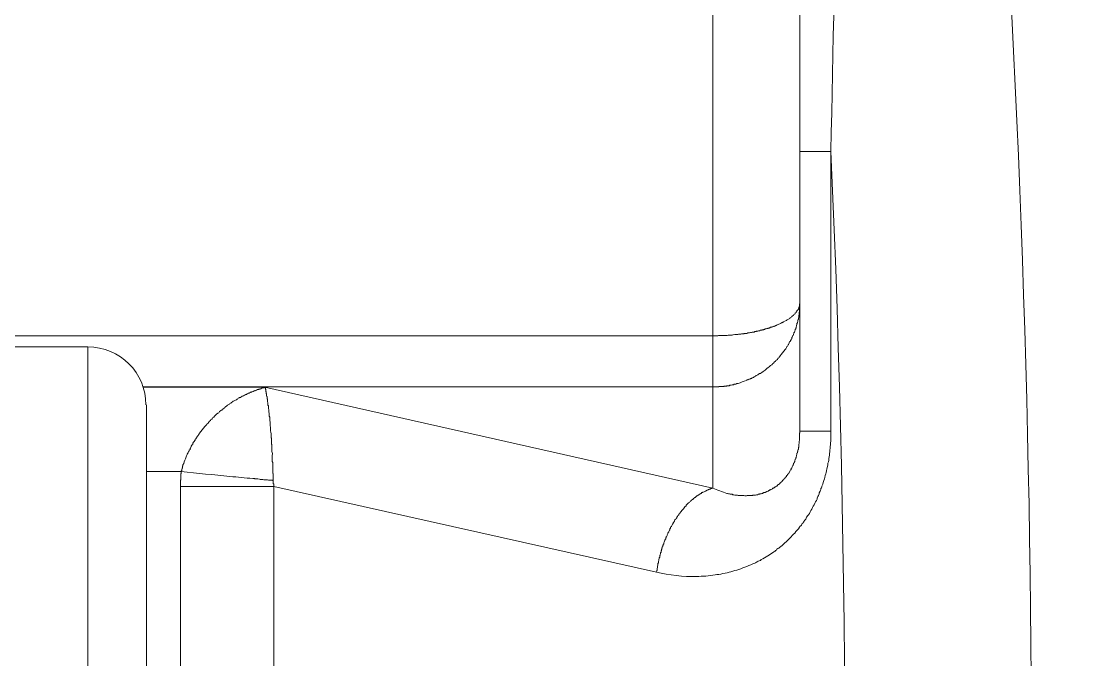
# Model space of a CAD drawing. Header units: millimetres. Extents: x -1838618 to -1600818, y -1770412 to -1553248.
# Drawn here: x -1791882.99 to -1791846.28, y -1684912.06 to -1684890.1 of the extents above; entities that cross this region are included whole.
import ezdxf

# ---------------------------------------------------------------- set-up
doc = ezdxf.new("R2010")
doc.units = ezdxf.units.MM
doc.header["$LTSCALE"] = 100
doc.layers.add('412equipment', color=6, linetype='Continuous')
doc.layers.add('_____1', color=160, linetype='Continuous')

# ---------------------------------------------------------------- blocks, each defined once
blk = doc.blocks.new('A$C2A4D0462')
at = {"layer": '_____1', "color": 7, "lineweight": 0}
for p, q in [((35.9671, 42.9879), (35.9671, 45.734)), ((36.1671, 42.7698), (36.1671, 43.411)), ((36.2381, 43.411), (36.2381, 42.7698)), ((35.9671, 42.9879), (33.2674, 42.9879)), ((35.9671, 42.8711), (35.9671, 42.9879)), ((33.3334, 42.9628), (34.5331, 42.9628)), ((34.5331, 40.9629), (34.5331, 42.9628)), ((34.6601, 42.8711), (35.9671, 42.8711)), ((34.6601, 42.8701), (34.9391, 42.8701)), ((35.9671, 42.6389), (34.9391, 42.8701)), ((35.9671, 42.8711), (35.9671, 42.6389)), ((34.6671, 42.8298), (34.6671, 41.0959)), ((36.2381, 42.7698), (36.1671, 42.7698)), ((34.6671, 42.6772), (34.7472, 42.6772)), ((34.7452, 42.6427), (34.7452, 39.4329)), ((35.8381, 42.446), (34.9593, 42.6427)), ((34.9593, 42.6427), (34.9593, 39.4329))]:
    blk.add_line(p, q, dxfattribs=at)
for points in [[(36.3132, 36.8618), (36.8272, 40.2401), (36.8272, 43.6855), (36.3132, 47.0638)], [(36.2381, 43.411), (36.256, 44.358), (36.291, 45.3047), (36.3411, 46.2511)], [(36.1671, 43.411), (36.1671, 44.3518), (36.1671, 45.2923), (36.1671, 46.2332)], [(35.9883, 37.667), (36.2381, 39.5721), (36.3239, 41.491), (36.2381, 43.411)], [(36.1671, 43.411), (36.1909, 43.411), (36.2145, 43.411), (36.2381, 43.411)], [(34.6661, 42.8298), (34.6661, 42.9035), (34.6065, 42.9628), (34.5331, 42.9628)], [(34.9593, 42.6427), (34.888, 42.6427), (34.8165, 42.6427), (34.7452, 42.6427)]]:
    blk.add_open_spline(points, degree=3, dxfattribs=at)
for points, knots in [([(36.1671, 43.064), (36.1675, 43.0575), (36.1658, 43.0623), (36.1661, 43.0558), (36.1661, 43.0527), (36.1661, 43.0499), (36.1661, 43.0468), (36.1661, 43.0413), (36.1647, 43.0451), (36.1651, 43.0368), (36.1651, 43.0368), (36.1644, 43.0358), (36.1644, 43.0358), (36.1644, 43.0358), (36.1644, 43.031), (36.1644, 43.031), (36.1644, 43.031), (36.1633, 43.0289), (36.1633, 43.0289), (36.1633, 43.0289), (36.1633, 43.0258), (36.1633, 43.0258), (36.1633, 43.0258), (36.1623, 43.0248), (36.1623, 43.0248), (36.1623, 43.0248), (36.1623, 43.021), (36.1623, 43.021), (36.1623, 43.021), (36.1613, 43.0199), (36.1613, 43.0199), (36.1613, 43.0199), (36.1613, 43.0179), (36.1613, 43.0179), (36.1613, 43.0179), (36.1601, 43.0168), (36.1601, 43.0168), (36.1601, 43.0168), (36.1601, 43.0141), (36.1601, 43.0141), (36.1601, 43.0141), (36.159, 43.0117), (36.159, 43.0117), (36.159, 43.0117), (36.159, 43.0106), (36.159, 43.0106), (36.159, 43.0106), (36.1583, 43.0089), (36.1583, 43.0089), (36.1583, 43.0089), (36.1583, 43.0068), (36.1583, 43.0068), (36.1583, 43.0068), (36.1573, 43.0058), (36.1573, 43.0058), (36.1573, 43.0058), (36.1573, 43.0041), (36.1573, 43.0041), (36.1573, 43.0041), (36.1563, 43.0031), (36.1563, 43.0031), (36.1563, 43.0031), (36.1563, 43.001), (36.1563, 43.001), (36.1563, 43.001), (36.1552, 43), (36.1552, 43), (36.1552, 43), (36.1552, 42.9982), (36.1552, 42.9982), (36.1552, 42.9982), (36.1542, 42.9969), (36.1542, 42.9969), (36.1542, 42.9969), (36.153, 42.9948), (36.153, 42.9948), (36.153, 42.9948), (36.153, 42.9938), (36.153, 42.9938), (36.153, 42.9938), (36.1523, 42.992), (36.1523, 42.992), (36.1523, 42.992), (36.1523, 42.991), (36.1523, 42.991), (36.1523, 42.991), (36.1513, 42.9889), (36.1513, 42.9889), (36.1513, 42.9889), (36.1502, 42.9879), (36.1502, 42.9879), (36.1502, 42.9879), (36.1502, 42.9869), (36.1502, 42.9869), (36.1502, 42.9869), (36.1492, 42.9851), (36.1492, 42.9851), (36.1492, 42.9851), (36.1482, 42.9841), (36.1482, 42.9841), (36.1482, 42.9841), (36.1482, 42.9817), (36.1482, 42.9817), (36.1482, 42.9817), (36.1471, 42.9807), (36.1471, 42.9807), (36.1471, 42.9807), (36.1465, 42.9789), (36.1465, 42.9789), (36.1465, 42.9789), (36.1453, 42.9779), (36.1453, 42.9779), (36.1453, 42.9779), (36.1453, 42.9758), (36.1453, 42.9758), (36.1453, 42.9758), (36.1432, 42.9741), (36.1432, 42.9741), (36.1404, 42.9652), (36.1411, 42.9707), (36.1382, 42.9648), (36.1372, 42.9641), (36.1351, 42.9583), (36.1334, 42.9569), (36.1294, 42.9524), (36.1249, 42.9455), (36.1213, 42.9421), (36.1213, 42.9421), (36.1203, 42.94), (36.1203, 42.94), (36.1203, 42.94), (36.1192, 42.939), (36.1192, 42.939), (36.1192, 42.939), (36.1182, 42.9379), (36.1182, 42.9379), (36.1182, 42.9379), (36.1172, 42.9369), (36.1172, 42.9369), (36.1172, 42.9369), (36.116, 42.9359), (36.116, 42.9359), (36.116, 42.9359), (36.1153, 42.9338), (36.1153, 42.9338), (36.1118, 42.9304), (36.1122, 42.9324), (36.1082, 42.928), (36.1082, 42.928), (36.1072, 42.9262), (36.1072, 42.9262), (36.1072, 42.9262), (36.1062, 42.9252), (36.1062, 42.9252), (36.1062, 42.9252), (36.1041, 42.9238), (36.1041, 42.9238), (36.1041, 42.9238), (36.1034, 42.9228), (36.1034, 42.9228), (36.1034, 42.9228), (36.1024, 42.9218), (36.1024, 42.9218), (36.1024, 42.9218), (36.1012, 42.9207), (36.1012, 42.9207), (36.1012, 42.9207), (36.0991, 42.92), (36.0991, 42.92), (36.0991, 42.92), (36.0981, 42.919), (36.0981, 42.919), (36.0981, 42.919), (36.0974, 42.918), (36.0974, 42.918), (36.0974, 42.918), (36.0963, 42.9169), (36.0963, 42.9169), (36.0963, 42.9169), (36.0941, 42.9159), (36.0941, 42.9159), (36.0906, 42.9121), (36.0832, 42.9076), (36.0793, 42.9038), (36.0793, 42.9038), (36.0772, 42.9028), (36.0772, 42.9028), (36.0772, 42.9028), (36.0762, 42.9018), (36.0762, 42.9018), (36.0762, 42.9018), (36.0741, 42.9018), (36.0741, 42.9018), (36.0741, 42.9018), (36.0734, 42.9011), (36.0734, 42.9011), (36.0734, 42.9011), (36.0722, 42.9001), (36.0722, 42.9001), (36.0722, 42.9001), (36.0701, 42.899), (36.0701, 42.899), (36.0701, 42.899), (36.0691, 42.898), (36.0691, 42.898), (36.0691, 42.898), (36.0674, 42.897), (36.0674, 42.897), (36.0674, 42.897), (36.0664, 42.897), (36.0664, 42.897), (36.0664, 42.897), (36.0653, 42.8959), (36.0653, 42.8959), (36.0653, 42.8959), (36.0631, 42.8949), (36.0631, 42.8949), (36.0631, 42.8949), (36.0621, 42.8939), (36.0621, 42.8939), (36.0621, 42.8939), (36.0603, 42.8928), (36.0603, 42.8928), (36.0603, 42.8928), (36.0593, 42.8928), (36.0593, 42.8928), (36.0593, 42.8928), (36.0571, 42.8918), (36.0571, 42.8918), (36.0571, 42.8918), (36.056, 42.8907), (36.056, 42.8907), (36.056, 42.8907), (36.0543, 42.8907), (36.0543, 42.8907), (36.0543, 42.8907), (36.0533, 42.8897), (36.0533, 42.8897), (36.0533, 42.8897), (36.0512, 42.889), (36.0512, 42.889), (36.0512, 42.889), (36.05, 42.889), (36.05, 42.889), (36.05, 42.889), (36.0483, 42.888), (36.0483, 42.888), (36.0483, 42.888), (36.0472, 42.887), (36.0472, 42.887), (36.0472, 42.887), (36.0452, 42.887), (36.0452, 42.887), (36.0452, 42.887), (36.0441, 42.8859), (36.0441, 42.8859), (36.0378, 42.8835), (36.0314, 42.8814), (36.025, 42.8787), (36.025, 42.8787), (36.0223, 42.8787), (36.0223, 42.8787), (36.0223, 42.8787), (36.02, 42.8777), (36.02, 42.8777), (36.02, 42.8777), (36.019, 42.8777), (36.019, 42.8777), (36.019, 42.8777), (36.0173, 42.877), (36.0173, 42.877), (36.0173, 42.877), (36.0162, 42.877), (36.0162, 42.877), (36.0162, 42.877), (36.0142, 42.8759), (36.0142, 42.8759), (36.0142, 42.8759), (36.0112, 42.8759), (36.0112, 42.8759), (36.0112, 42.8759), (36.0092, 42.8749), (36.0092, 42.8749), (36.0092, 42.8749), (36.0064, 42.8749), (36.0064, 42.8749), (36.0064, 42.8749), (36.0042, 42.8739), (36.0042, 42.8739), (36.0042, 42.8739), (35.9992, 42.8739), (35.9992, 42.8739), (35.9992, 42.8739), (35.9981, 42.8728), (35.9981, 42.8728), (35.9981, 42.8728), (35.9961, 42.8728), (35.9961, 42.8728), (35.9897, 42.8732), (35.9947, 42.8715), (35.9863, 42.8718), (35.9749, 42.8725), (35.9859, 42.8708), (35.9763, 42.8711), (35.9732, 42.8711), (35.9704, 42.8711), (35.9671, 42.8711)], [0, 0, 0, 0, 1, 1, 1, 2, 2, 2, 3, 3, 3, 4, 4, 4, 5, 5, 5, 6, 6, 6, 7, 7, 7, 8, 8, 8, 9, 9, 9, 10, 10, 10, 11, 11, 11, 12, 12, 12, 13, 13, 13, 14, 14, 14, 15, 15, 15, 16, 16, 16, 17, 17, 17, 18, 18, 18, 19, 19, 19, 20, 20, 20, 21, 21, 21, 22, 22, 22, 23, 23, 23, 24, 24, 24, 25, 25, 25, 26, 26, 26, 27, 27, 27, 28, 28, 28, 29, 29, 29, 30, 30, 30, 31, 31, 31, 32, 32, 32, 33, 33, 33, 34, 34, 34, 35, 35, 35, 36, 36, 36, 37, 37, 37, 38, 38, 38, 39, 39, 39, 40, 40, 40, 41, 41, 41, 42, 42, 42, 43, 43, 43, 44, 44, 44, 45, 45, 45, 46, 46, 46, 47, 47, 47, 48, 48, 48, 49, 49, 49, 50, 50, 50, 51, 51, 51, 52, 52, 52, 53, 53, 53, 54, 54, 54, 55, 55, 55, 56, 56, 56, 57, 57, 57, 58, 58, 58, 59, 59, 59, 60, 60, 60, 61, 61, 61, 62, 62, 62, 63, 63, 63, 64, 64, 64, 65, 65, 65, 66, 66, 66, 67, 67, 67, 68, 68, 68, 69, 69, 69, 70, 70, 70, 71, 71, 71, 72, 72, 72, 73, 73, 73, 74, 74, 74, 75, 75, 75, 76, 76, 76, 77, 77, 77, 78, 78, 78, 79, 79, 79, 80, 80, 80, 81, 81, 81, 82, 82, 82, 83, 83, 83, 84, 84, 84, 85, 85, 85, 86, 86, 86, 87, 87, 87, 88, 88, 88, 89, 89, 89, 90, 90, 90, 91, 91, 91, 92, 92, 92, 93, 93, 93, 94, 94, 94, 95, 95, 95, 96, 96, 96, 97, 97, 97, 98, 98, 98, 99, 99, 99, 100, 100, 100, 101, 101, 101, 102, 102, 102, 102]), ([(36.1671, 43.064), (36.1671, 43.064), (36.1671, 43.063), (36.1671, 43.063), (36.1671, 43.063), (36.1661, 43.062), (36.1661, 43.062), (36.1661, 43.062), (36.1661, 43.0571), (36.1661, 43.0571), (36.1661, 43.0571), (36.1651, 43.0558), (36.1651, 43.0558), (36.1651, 43.0558), (36.1651, 43.0537), (36.1651, 43.0537), (36.1651, 43.0537), (36.1644, 43.053), (36.1644, 43.053), (36.1644, 43.053), (36.1644, 43.0509), (36.1644, 43.0509), (36.1644, 43.0509), (36.1633, 43.0499), (36.1633, 43.0499), (36.1633, 43.0499), (36.1633, 43.0489), (36.1633, 43.0489), (36.1633, 43.0489), (36.1623, 43.0489), (36.1623, 43.0489), (36.1623, 43.0489), (36.1623, 43.0468), (36.1623, 43.0468), (36.1623, 43.0468), (36.1613, 43.0468), (36.1613, 43.0468), (36.1613, 43.0468), (36.1613, 43.0461), (36.1613, 43.0461), (36.1613, 43.0461), (36.1601, 43.0461), (36.1601, 43.0461), (36.1601, 43.0461), (36.1601, 43.0441), (36.1601, 43.0441), (36.1601, 43.0441), (36.159, 43.0441), (36.159, 43.0441), (36.159, 43.0441), (36.159, 43.043), (36.159, 43.043), (36.159, 43.043), (36.1583, 43.043), (36.1583, 43.043), (36.1583, 43.043), (36.1583, 43.0416), (36.1583, 43.0416), (36.1583, 43.0416), (36.1563, 43.0399), (36.1563, 43.0399), (36.1563, 43.0399), (36.1552, 43.0389), (36.1552, 43.0389), (36.1552, 43.0389), (36.1552, 43.0379), (36.1552, 43.0379), (36.1552, 43.0379), (36.1542, 43.0379), (36.1542, 43.0379), (36.1542, 43.0379), (36.153, 43.0368), (36.153, 43.0368), (36.153, 43.0368), (36.1523, 43.0358), (36.1523, 43.0358), (36.1523, 43.0358), (36.1523, 43.0348), (36.1523, 43.0348), (36.1523, 43.0348), (36.1513, 43.0348), (36.1513, 43.0348), (36.1513, 43.0348), (36.1502, 43.0341), (36.1502, 43.0341), (36.1502, 43.0341), (36.1492, 43.033), (36.1492, 43.033), (36.1492, 43.033), (36.1482, 43.033), (36.1482, 43.033), (36.1482, 43.033), (36.1482, 43.032), (36.1482, 43.032), (36.1482, 43.032), (36.1471, 43.031), (36.1471, 43.031), (36.1471, 43.031), (36.1465, 43.031), (36.1465, 43.031), (36.1465, 43.031), (36.1453, 43.0299), (36.1453, 43.0299), (36.1453, 43.0299), (36.1442, 43.0289), (36.1442, 43.0289), (36.1442, 43.0289), (36.1432, 43.0289), (36.1432, 43.0289), (36.1415, 43.0272), (36.1397, 43.0251), (36.1372, 43.0248), (36.1372, 43.0248), (36.1372, 43.0237), (36.1372, 43.0237), (36.1347, 43.0234), (36.1327, 43.0213), (36.1301, 43.021), (36.1301, 43.021), (36.1291, 43.0199), (36.1291, 43.0199), (36.1291, 43.0199), (36.128, 43.0199), (36.128, 43.0199), (36.128, 43.0199), (36.1273, 43.0189), (36.1273, 43.0189), (36.1273, 43.0189), (36.1263, 43.0189), (36.1263, 43.0189), (36.1263, 43.0189), (36.1253, 43.0179), (36.1253, 43.0179), (36.1253, 43.0179), (36.1242, 43.0179), (36.1242, 43.0179), (36.1242, 43.0179), (36.123, 43.0168), (36.123, 43.0168), (36.123, 43.0168), (36.122, 43.0168), (36.122, 43.0168), (36.1203, 43.0151), (36.1175, 43.0148), (36.1153, 43.0131), (36.1153, 43.0131), (36.1142, 43.0131), (36.1142, 43.0131), (36.1142, 43.0131), (36.1132, 43.0117), (36.1132, 43.0117), (36.1132, 43.0117), (36.1111, 43.0117), (36.1111, 43.0117), (36.1111, 43.0117), (36.1101, 43.0106), (36.1101, 43.0106), (36.1101, 43.0106), (36.1082, 43.0106), (36.1082, 43.0106), (36.1082, 43.0106), (36.1072, 43.01), (36.1072, 43.01), (36.1072, 43.01), (36.1062, 43.01), (36.1062, 43.01), (36.1062, 43.01), (36.1041, 43.0089), (36.1041, 43.0089), (36.1041, 43.0089), (36.1034, 43.0089), (36.1034, 43.0089), (36.1034, 43.0089), (36.1024, 43.0079), (36.1024, 43.0079), (36.1024, 43.0079), (36.0991, 43.0079), (36.0991, 43.0079), (36.0991, 43.0079), (36.0981, 43.0068), (36.0981, 43.0068), (36.0981, 43.0068), (36.0974, 43.0068), (36.0974, 43.0068), (36.0974, 43.0068), (36.0963, 43.0058), (36.0963, 43.0058), (36.0963, 43.0058), (36.0941, 43.0058), (36.0941, 43.0058), (36.0941, 43.0058), (36.0931, 43.0048), (36.0931, 43.0048), (36.0931, 43.0048), (36.0913, 43.0048), (36.0913, 43.0048), (36.0913, 43.0048), (36.0893, 43.0041), (36.0893, 43.0041), (36.0893, 43.0041), (36.087, 43.0041), (36.087, 43.0041), (36.087, 43.0041), (36.0853, 43.0031), (36.0853, 43.0031), (36.0853, 43.0031), (36.0843, 43.0031), (36.0843, 43.0031), (36.0843, 43.0031), (36.0832, 43.002), (36.0832, 43.002), (36.0832, 43.002), (36.0801, 43.002), (36.0801, 43.002), (36.0801, 43.002), (36.0793, 43.001), (36.0793, 43.001), (36.0793, 43.001), (36.0762, 43.001), (36.0762, 43.001), (36.0762, 43.001), (36.0741, 43), (36.0741, 43), (36.0741, 43), (36.0722, 43), (36.0722, 43), (36.0722, 43), (36.0701, 42.9989), (36.0701, 42.9989), (36.0701, 42.9989), (36.0674, 42.9989), (36.0674, 42.9989), (36.0674, 42.9989), (36.0664, 42.9982), (36.0664, 42.9982), (36.0664, 42.9982), (36.0631, 42.9982), (36.0631, 42.9982), (36.0631, 42.9982), (36.0621, 42.9969), (36.0621, 42.9969), (36.0621, 42.9969), (36.0571, 42.9969), (36.0571, 42.9969), (36.0571, 42.9969), (36.056, 42.9958), (36.056, 42.9958), (36.056, 42.9958), (36.0533, 42.9958), (36.0533, 42.9958), (36.0533, 42.9958), (36.0512, 42.9948), (36.0512, 42.9948), (36.0512, 42.9948), (36.0472, 42.9948), (36.0472, 42.9948), (36.0472, 42.9948), (36.0452, 42.9938), (36.0452, 42.9938), (36.0452, 42.9938), (36.0391, 42.9938), (36.0391, 42.9938), (36.0391, 42.9938), (36.0381, 42.9927), (36.0381, 42.9927), (36.0381, 42.9927), (36.0331, 42.9927), (36.0331, 42.9927), (36.0331, 42.9927), (36.0314, 42.992), (36.0314, 42.992), (36.0314, 42.992), (36.0304, 42.992), (36.0304, 42.992), (36.0219, 42.9924), (36.0264, 42.9903), (36.0173, 42.991), (36.0105, 42.9913), (36.0159, 42.9893), (36.0064, 42.99), (35.9975, 42.9903), (36.0028, 42.9882), (35.9933, 42.9889), (35.989, 42.9889), (35.9844, 42.9889), (35.9802, 42.9889), (35.9802, 42.9889), (35.9782, 42.9879), (35.9782, 42.9879), (35.9782, 42.9879), (35.9671, 42.9879), (35.9671, 42.9879)], [0, 0, 0, 0, 1, 1, 1, 2, 2, 2, 3, 3, 3, 4, 4, 4, 5, 5, 5, 6, 6, 6, 7, 7, 7, 8, 8, 8, 9, 9, 9, 10, 10, 10, 11, 11, 11, 12, 12, 12, 13, 13, 13, 14, 14, 14, 15, 15, 15, 16, 16, 16, 17, 17, 17, 18, 18, 18, 19, 19, 19, 20, 20, 20, 21, 21, 21, 22, 22, 22, 23, 23, 23, 24, 24, 24, 25, 25, 25, 26, 26, 26, 27, 27, 27, 28, 28, 28, 29, 29, 29, 30, 30, 30, 31, 31, 31, 32, 32, 32, 33, 33, 33, 34, 34, 34, 35, 35, 35, 36, 36, 36, 37, 37, 37, 38, 38, 38, 39, 39, 39, 40, 40, 40, 41, 41, 41, 42, 42, 42, 43, 43, 43, 44, 44, 44, 45, 45, 45, 46, 46, 46, 47, 47, 47, 48, 48, 48, 49, 49, 49, 50, 50, 50, 51, 51, 51, 52, 52, 52, 53, 53, 53, 54, 54, 54, 55, 55, 55, 56, 56, 56, 57, 57, 57, 58, 58, 58, 59, 59, 59, 60, 60, 60, 61, 61, 61, 62, 62, 62, 63, 63, 63, 64, 64, 64, 65, 65, 65, 66, 66, 66, 67, 67, 67, 68, 68, 68, 69, 69, 69, 70, 70, 70, 71, 71, 71, 72, 72, 72, 73, 73, 73, 74, 74, 74, 75, 75, 75, 76, 76, 76, 77, 77, 77, 78, 78, 78, 79, 79, 79, 80, 80, 80, 81, 81, 81, 82, 82, 82, 83, 83, 83, 84, 84, 84, 85, 85, 85, 86, 86, 86, 87, 87, 87, 88, 88, 88, 89, 89, 89, 90, 90, 90, 91, 91, 91, 92, 92, 92, 93, 93, 93, 94, 94, 94, 95, 95, 95, 96, 96, 96, 97, 97, 97, 97]), ([(34.9391, 42.8701), (34.9391, 42.8701), (34.9381, 42.8701), (34.9381, 42.8701), (34.9381, 42.8701), (34.9364, 42.869), (34.9364, 42.869), (34.9364, 42.869), (34.9353, 42.869), (34.9353, 42.869), (34.9353, 42.869), (34.9331, 42.868), (34.9331, 42.868), (34.9331, 42.868), (34.931, 42.868), (34.931, 42.868), (34.931, 42.868), (34.9303, 42.867), (34.9303, 42.867), (34.9303, 42.867), (34.9283, 42.867), (34.9283, 42.867), (34.9283, 42.867), (34.9272, 42.8659), (34.9272, 42.8659), (34.9272, 42.8659), (34.925, 42.8659), (34.925, 42.8659), (34.925, 42.8659), (34.9243, 42.8649), (34.9243, 42.8649), (34.9243, 42.8649), (34.9222, 42.8649), (34.9222, 42.8649), (34.9222, 42.8649), (34.9202, 42.8639), (34.9202, 42.8639), (34.9202, 42.8639), (34.9191, 42.8639), (34.9191, 42.8639), (34.9191, 42.8639), (34.9172, 42.8628), (34.9172, 42.8628), (34.9172, 42.8628), (34.9162, 42.8618), (34.9162, 42.8618), (34.9162, 42.8618), (34.9141, 42.8618), (34.9141, 42.8618), (34.9141, 42.8618), (34.9131, 42.8608), (34.9131, 42.8608), (34.9131, 42.8608), (34.9112, 42.8608), (34.9112, 42.8608), (34.9112, 42.8608), (34.9092, 42.8597), (34.9092, 42.8597), (34.9092, 42.8597), (34.9081, 42.8591), (34.9081, 42.8591), (34.9081, 42.8591), (34.9064, 42.8591), (34.9064, 42.8591), (34.9064, 42.8591), (34.9054, 42.858), (34.9054, 42.858), (34.9054, 42.858), (34.9031, 42.857), (34.9031, 42.857), (34.9031, 42.857), (34.9011, 42.857), (34.9011, 42.857), (34.9011, 42.857), (34.9004, 42.856), (34.9004, 42.856), (34.9004, 42.856), (34.8983, 42.8549), (34.8983, 42.8549), (34.8983, 42.8549), (34.8973, 42.8539), (34.8973, 42.8539), (34.8973, 42.8539), (34.895, 42.8539), (34.895, 42.8539), (34.895, 42.8539), (34.8943, 42.8532), (34.8943, 42.8532), (34.8943, 42.8532), (34.8923, 42.8522), (34.8923, 42.8522), (34.8923, 42.8522), (34.8902, 42.8508), (34.8902, 42.8508), (34.8902, 42.8508), (34.8892, 42.8508), (34.8892, 42.8508), (34.8892, 42.8508), (34.8873, 42.8498), (34.8873, 42.8498), (34.8873, 42.8498), (34.8862, 42.8487), (34.8862, 42.8487), (34.8862, 42.8487), (34.8842, 42.8477), (34.8842, 42.8477), (34.8842, 42.8477), (34.8831, 42.847), (34.8831, 42.847), (34.8831, 42.847), (34.8812, 42.847), (34.8812, 42.847), (34.8812, 42.847), (34.8802, 42.846), (34.8802, 42.846), (34.8802, 42.846), (34.8781, 42.8449), (34.8781, 42.8449), (34.8781, 42.8449), (34.8771, 42.8439), (34.8771, 42.8439), (34.8771, 42.8439), (34.8754, 42.8429), (34.8754, 42.8429), (34.8754, 42.8429), (34.8742, 42.8418), (34.8742, 42.8418), (34.8697, 42.8394), (34.8714, 42.8401), (34.8661, 42.838), (34.8647, 42.8363), (34.8613, 42.8339), (34.859, 42.8329), (34.859, 42.8329), (34.858, 42.8318), (34.858, 42.8318), (34.858, 42.8318), (34.8563, 42.8308), (34.8563, 42.8308), (34.8563, 42.8308), (34.8552, 42.8298), (34.8552, 42.8298), (34.8552, 42.8298), (34.8532, 42.8291), (34.8532, 42.8291), (34.8532, 42.8291), (34.852, 42.828), (34.852, 42.828), (34.852, 42.828), (34.8513, 42.827), (34.8513, 42.827), (34.8513, 42.827), (34.8492, 42.826), (34.8492, 42.826), (34.8492, 42.826), (34.8482, 42.8249), (34.8482, 42.8249), (34.8482, 42.8249), (34.8461, 42.8239), (34.8461, 42.8239), (34.8461, 42.8239), (34.8454, 42.8222), (34.8454, 42.8222), (34.8454, 42.8222), (34.8442, 42.8208), (34.8442, 42.8208), (34.8442, 42.8208), (34.8421, 42.8198), (34.8421, 42.8198), (34.8421, 42.8198), (34.8401, 42.8177), (34.8401, 42.8177), (34.8401, 42.8177), (34.8384, 42.817), (34.8384, 42.817), (34.8384, 42.817), (34.8372, 42.816), (34.8372, 42.816), (34.8372, 42.816), (34.8351, 42.815), (34.8351, 42.815), (34.8351, 42.815), (34.834, 42.8129), (34.834, 42.8129), (34.834, 42.8129), (34.8334, 42.8119), (34.8334, 42.8119), (34.8334, 42.8119), (34.8313, 42.8112), (34.8313, 42.8112), (34.8313, 42.8112), (34.8301, 42.8101), (34.8301, 42.8101), (34.8301, 42.8101), (34.8291, 42.8091), (34.8291, 42.8091), (34.826, 42.8046), (34.8235, 42.806), (34.822, 42.8019), (34.822, 42.8019), (34.8203, 42.8008), (34.8203, 42.8008), (34.8203, 42.8008), (34.8192, 42.7998), (34.8192, 42.7998), (34.8192, 42.7998), (34.8182, 42.7981), (34.8182, 42.7981), (34.8182, 42.7981), (34.8172, 42.797), (34.8172, 42.797), (34.8172, 42.797), (34.8153, 42.796), (34.8153, 42.796), (34.8153, 42.796), (34.8142, 42.7939), (34.8142, 42.7939), (34.8094, 42.7902), (34.8122, 42.7936), (34.8082, 42.7871), (34.8041, 42.7857), (34.8055, 42.7833), (34.8013, 42.7802), (34.7974, 42.7747), (34.7931, 42.7698), (34.7893, 42.765), (34.7882, 42.7633), (34.786, 42.7591), (34.7843, 42.7578), (34.7829, 42.7557), (34.7812, 42.7523), (34.7794, 42.7509), (34.7794, 42.7509), (34.7794, 42.7492), (34.7794, 42.7492), (34.7794, 42.7492), (34.7782, 42.7481), (34.7782, 42.7481), (34.7782, 42.7481), (34.7772, 42.7457), (34.7772, 42.7457), (34.7772, 42.7457), (34.7762, 42.7447), (34.7762, 42.7447), (34.7762, 42.7447), (34.7751, 42.744), (34.7751, 42.744), (34.7751, 42.744), (34.7741, 42.7419), (34.7741, 42.7419), (34.7741, 42.7419), (34.7734, 42.7409), (34.7734, 42.7409), (34.7734, 42.7409), (34.7734, 42.7388), (34.7734, 42.7388), (34.7734, 42.7388), (34.7724, 42.7381), (34.7724, 42.7381), (34.7724, 42.7381), (34.7712, 42.7371), (34.7712, 42.7371), (34.7712, 42.7371), (34.7701, 42.735), (34.7701, 42.735), (34.7701, 42.735), (34.7701, 42.734), (34.7701, 42.734), (34.7701, 42.734), (34.7691, 42.7319), (34.7691, 42.7319), (34.7691, 42.7319), (34.7681, 42.7309), (34.7681, 42.7309), (34.7681, 42.7309), (34.7674, 42.7299), (34.7674, 42.7299), (34.7674, 42.7299), (34.7674, 42.7278), (34.7674, 42.7278), (34.7674, 42.7278), (34.7653, 42.7261), (34.7653, 42.7261), (34.7653, 42.7261), (34.7653, 42.724), (34.7653, 42.724), (34.7653, 42.724), (34.7641, 42.723), (34.7641, 42.723), (34.7641, 42.723), (34.7631, 42.7209), (34.7631, 42.7209), (34.7631, 42.7209), (34.7631, 42.7202), (34.7631, 42.7202), (34.7631, 42.7202), (34.762, 42.7192), (34.762, 42.7192), (34.762, 42.7192), (34.761, 42.7168), (34.761, 42.7168), (34.761, 42.7168), (34.761, 42.7157), (34.761, 42.7157), (34.761, 42.7157), (34.7603, 42.7147), (34.7603, 42.7147), (34.7589, 42.7119), (34.7576, 42.7092), (34.7572, 42.7061), (34.7546, 42.7026), (34.7536, 42.6951), (34.7512, 42.692), (34.7512, 42.692), (34.7512, 42.6902), (34.7512, 42.6902), (34.7512, 42.6902), (34.7502, 42.6889), (34.7502, 42.6889), (34.7502, 42.6889), (34.7502, 42.6858), (34.7502, 42.6858), (34.7502, 42.6858), (34.7493, 42.6847), (34.7493, 42.6847), (34.7493, 42.6847), (34.7493, 42.684), (34.7493, 42.684), (34.7493, 42.684), (34.7483, 42.682), (34.7483, 42.682), (34.7483, 42.682), (34.7483, 42.6789), (34.7483, 42.6789), (34.7483, 42.6789), (34.7472, 42.6782), (34.7472, 42.6782), (34.7472, 42.6782), (34.7472, 42.6772), (34.7472, 42.6772)], [0, 0, 0, 0, 1, 1, 1, 2, 2, 2, 3, 3, 3, 4, 4, 4, 5, 5, 5, 6, 6, 6, 7, 7, 7, 8, 8, 8, 9, 9, 9, 10, 10, 10, 11, 11, 11, 12, 12, 12, 13, 13, 13, 14, 14, 14, 15, 15, 15, 16, 16, 16, 17, 17, 17, 18, 18, 18, 19, 19, 19, 20, 20, 20, 21, 21, 21, 22, 22, 22, 23, 23, 23, 24, 24, 24, 25, 25, 25, 26, 26, 26, 27, 27, 27, 28, 28, 28, 29, 29, 29, 30, 30, 30, 31, 31, 31, 32, 32, 32, 33, 33, 33, 34, 34, 34, 35, 35, 35, 36, 36, 36, 37, 37, 37, 38, 38, 38, 39, 39, 39, 40, 40, 40, 41, 41, 41, 42, 42, 42, 43, 43, 43, 44, 44, 44, 45, 45, 45, 46, 46, 46, 47, 47, 47, 48, 48, 48, 49, 49, 49, 50, 50, 50, 51, 51, 51, 52, 52, 52, 53, 53, 53, 54, 54, 54, 55, 55, 55, 56, 56, 56, 57, 57, 57, 58, 58, 58, 59, 59, 59, 60, 60, 60, 61, 61, 61, 62, 62, 62, 63, 63, 63, 64, 64, 64, 65, 65, 65, 66, 66, 66, 67, 67, 67, 68, 68, 68, 69, 69, 69, 70, 70, 70, 71, 71, 71, 72, 72, 72, 73, 73, 73, 74, 74, 74, 75, 75, 75, 76, 76, 76, 77, 77, 77, 78, 78, 78, 79, 79, 79, 80, 80, 80, 81, 81, 81, 82, 82, 82, 83, 83, 83, 84, 84, 84, 85, 85, 85, 86, 86, 86, 87, 87, 87, 88, 88, 88, 89, 89, 89, 90, 90, 90, 91, 91, 91, 92, 92, 92, 93, 93, 93, 94, 94, 94, 95, 95, 95, 96, 96, 96, 97, 97, 97, 98, 98, 98, 99, 99, 99, 100, 100, 100, 101, 101, 101, 102, 102, 102, 103, 103, 103, 104, 104, 104, 105, 105, 105, 106, 106, 106, 107, 107, 107, 108, 108, 108, 109, 109, 109, 110, 110, 110, 111, 111, 111, 112, 112, 112, 113, 113, 113, 113]), ([(34.9582, 42.6558), (34.9582, 42.6606), (34.9582, 42.6654), (34.9582, 42.6699), (34.9586, 42.6758), (34.9569, 42.6682), (34.9572, 42.6772), (34.9572, 42.6792), (34.9572, 42.6816), (34.9572, 42.684), (34.9572, 42.6885), (34.9572, 42.6933), (34.9572, 42.6978), (34.9572, 42.6978), (34.9562, 42.6999), (34.9562, 42.6999), (34.9562, 42.6999), (34.9562, 42.7061), (34.9562, 42.7061), (34.9562, 42.7082), (34.9562, 42.7106), (34.9562, 42.713), (34.9569, 42.723), (34.9546, 42.7185), (34.955, 42.7278), (34.955, 42.7302), (34.955, 42.7323), (34.955, 42.735), (34.9558, 42.7409), (34.9536, 42.7371), (34.9543, 42.743), (34.9543, 42.745), (34.9543, 42.7474), (34.9543, 42.7502), (34.9546, 42.7564), (34.9529, 42.7516), (34.9532, 42.7578), (34.9539, 42.7678), (34.9519, 42.7671), (34.9522, 42.7747), (34.9522, 42.7812), (34.9505, 42.7819), (34.9512, 42.7898), (34.9512, 42.7898), (34.9512, 42.7908), (34.9512, 42.7908), (34.9512, 42.7908), (34.9501, 42.7933), (34.9501, 42.7933), (34.9501, 42.7933), (34.9501, 42.8019), (34.9501, 42.8019), (34.9501, 42.8019), (34.9491, 42.8039), (34.9491, 42.8039), (34.9498, 42.8122), (34.9481, 42.8105), (34.9484, 42.816), (34.9488, 42.8232), (34.9465, 42.8174), (34.9472, 42.828), (34.9472, 42.828), (34.9462, 42.8291), (34.9462, 42.8291), (34.9462, 42.8291), (34.9462, 42.8356), (34.9462, 42.8356), (34.9462, 42.8356), (34.9452, 42.837), (34.9452, 42.837), (34.9452, 42.837), (34.9452, 42.838), (34.9452, 42.838), (34.9452, 42.8398), (34.9452, 42.8415), (34.9452, 42.8429), (34.9452, 42.8429), (34.9441, 42.8439), (34.9441, 42.8439), (34.9441, 42.8439), (34.9441, 42.8487), (34.9441, 42.8487), (34.9441, 42.8487), (34.9431, 42.8498), (34.9431, 42.8498), (34.9431, 42.8498), (34.9431, 42.8549), (34.9431, 42.8549), (34.9431, 42.8549), (34.9424, 42.856), (34.9424, 42.856), (34.9424, 42.856), (34.9424, 42.8597), (34.9424, 42.8597), (34.9424, 42.8597), (34.9414, 42.8608), (34.9414, 42.8608), (34.9414, 42.8608), (34.9414, 42.8649), (34.9414, 42.8649), (34.9414, 42.8649), (34.9402, 42.8659), (34.9402, 42.8659), (34.9402, 42.8659), (34.9402, 42.869), (34.9402, 42.869), (34.9402, 42.869), (34.9391, 42.869), (34.9391, 42.869), (34.9391, 42.869), (34.9391, 42.8701), (34.9391, 42.8701)], [0, 0, 0, 0, 1, 1, 1, 2, 2, 2, 3, 3, 3, 4, 4, 4, 5, 5, 5, 6, 6, 6, 7, 7, 7, 8, 8, 8, 9, 9, 9, 10, 10, 10, 11, 11, 11, 12, 12, 12, 13, 13, 13, 14, 14, 14, 15, 15, 15, 16, 16, 16, 17, 17, 17, 18, 18, 18, 19, 19, 19, 20, 20, 20, 21, 21, 21, 22, 22, 22, 23, 23, 23, 24, 24, 24, 25, 25, 25, 26, 26, 26, 27, 27, 27, 28, 28, 28, 29, 29, 29, 30, 30, 30, 31, 31, 31, 32, 32, 32, 33, 33, 33, 34, 34, 34, 35, 35, 35, 36, 36, 36, 37, 37, 37, 37]), ([(36.2381, 42.7698), (36.2384, 42.7598), (36.2381, 42.7505), (36.2371, 42.7409), (36.2371, 42.7409), (36.2371, 42.7381), (36.2371, 42.7381), (36.2357, 42.7275), (36.2353, 42.7171), (36.2331, 42.7071), (36.2338, 42.7016), (36.2307, 42.6975), (36.231, 42.692), (36.2297, 42.6878), (36.2279, 42.6792), (36.2272, 42.6751), (36.226, 42.672), (36.2236, 42.663), (36.2233, 42.6603), (36.2202, 42.6548), (36.2209, 42.6492), (36.2173, 42.6437), (36.2173, 42.6437), (36.2173, 42.6417), (36.2173, 42.6417), (36.2173, 42.6417), (36.2162, 42.6399), (36.2162, 42.6399), (36.2162, 42.6399), (36.2152, 42.6379), (36.2152, 42.6379), (36.2152, 42.6379), (36.2152, 42.6358), (36.2152, 42.6358), (36.2152, 42.6358), (36.2142, 42.6341), (36.2142, 42.6341), (36.2142, 42.6341), (36.2131, 42.632), (36.2131, 42.632), (36.2131, 42.632), (36.2112, 42.6279), (36.2112, 42.6279), (36.2112, 42.6279), (36.2112, 42.6258), (36.2112, 42.6258), (36.2112, 42.6258), (36.2102, 42.6238), (36.2102, 42.6238), (36.2102, 42.6238), (36.2092, 42.622), (36.2092, 42.622), (36.2092, 42.622), (36.2081, 42.62), (36.2081, 42.62), (36.2081, 42.62), (36.2071, 42.6179), (36.2071, 42.6179), (36.2071, 42.6179), (36.2064, 42.6162), (36.2064, 42.6162), (36.2064, 42.6162), (36.2064, 42.6138), (36.2064, 42.6138), (36.2018, 42.6055), (36.1968, 42.5958), (36.1923, 42.5879), (36.19, 42.5841), (36.1873, 42.5776), (36.1842, 42.5752), (36.1842, 42.5752), (36.1831, 42.5731), (36.1831, 42.5731), (36.1831, 42.5731), (36.1823, 42.5721), (36.1823, 42.5721), (36.1823, 42.5721), (36.1813, 42.5697), (36.1813, 42.5697), (36.1813, 42.5697), (36.1802, 42.5679), (36.1802, 42.5679), (36.1802, 42.5679), (36.1792, 42.5659), (36.1792, 42.5659), (36.1792, 42.5659), (36.1771, 42.5648), (36.1771, 42.5648), (36.1771, 42.5648), (36.1764, 42.5631), (36.1764, 42.5631), (36.1764, 42.5631), (36.1752, 42.5611), (36.1752, 42.5611), (36.1752, 42.5611), (36.1742, 42.559), (36.1742, 42.559), (36.1742, 42.559), (36.1721, 42.558), (36.1721, 42.558), (36.1721, 42.558), (36.1711, 42.5559), (36.1711, 42.5559), (36.1711, 42.5559), (36.1704, 42.5538), (36.1704, 42.5538), (36.1704, 42.5538), (36.1694, 42.5528), (36.1694, 42.5528), (36.1694, 42.5528), (36.1671, 42.5511), (36.1671, 42.5511), (36.1671, 42.5511), (36.1661, 42.549), (36.1661, 42.549), (36.163, 42.5445), (36.1583, 42.5404), (36.1552, 42.5359), (36.1468, 42.528), (36.1411, 42.5204), (36.1323, 42.5132), (36.128, 42.5083), (36.1239, 42.5066), (36.1203, 42.5028), (36.1203, 42.5028), (36.1182, 42.5011), (36.1182, 42.5011), (36.1182, 42.5011), (36.116, 42.5001), (36.116, 42.5001), (36.116, 42.5001), (36.1142, 42.499), (36.1142, 42.499), (36.1142, 42.499), (36.1132, 42.4966), (36.1132, 42.4966), (36.1132, 42.4966), (36.1111, 42.4959), (36.1111, 42.4959), (36.1111, 42.4959), (36.1094, 42.4939), (36.1094, 42.4939), (36.1094, 42.4939), (36.1072, 42.4928), (36.1072, 42.4928), (36.0981, 42.4866), (36.0886, 42.4797), (36.0782, 42.4749), (36.0782, 42.4749), (36.0762, 42.4729), (36.0762, 42.4729), (36.0762, 42.4729), (36.0734, 42.4722), (36.0734, 42.4722), (36.0734, 42.4722), (36.0712, 42.4711), (36.0712, 42.4711), (36.0712, 42.4711), (36.0691, 42.4701), (36.0691, 42.4701), (36.0691, 42.4701), (36.0674, 42.4691), (36.0674, 42.4691), (36.0674, 42.4691), (36.0653, 42.4677), (36.0653, 42.4677), (36.0653, 42.4677), (36.0631, 42.4667), (36.0631, 42.4667), (36.0574, 42.4649), (36.0512, 42.4615), (36.0452, 42.4591), (36.0335, 42.4546), (36.0204, 42.4501), (36.0081, 42.447), (35.9985, 42.4443), (35.9823, 42.4405), (35.9721, 42.4401), (35.958, 42.437), (35.9439, 42.437), (35.9291, 42.436), (35.8998, 42.4357), (35.8662, 42.4394), (35.8381, 42.446)], [0, 0, 0, 0, 1, 1, 1, 2, 2, 2, 3, 3, 3, 4, 4, 4, 5, 5, 5, 6, 6, 6, 7, 7, 7, 8, 8, 8, 9, 9, 9, 10, 10, 10, 11, 11, 11, 12, 12, 12, 13, 13, 13, 14, 14, 14, 15, 15, 15, 16, 16, 16, 17, 17, 17, 18, 18, 18, 19, 19, 19, 20, 20, 20, 21, 21, 21, 22, 22, 22, 23, 23, 23, 24, 24, 24, 25, 25, 25, 26, 26, 26, 27, 27, 27, 28, 28, 28, 29, 29, 29, 30, 30, 30, 31, 31, 31, 32, 32, 32, 33, 33, 33, 34, 34, 34, 35, 35, 35, 36, 36, 36, 37, 37, 37, 38, 38, 38, 39, 39, 39, 40, 40, 40, 41, 41, 41, 42, 42, 42, 43, 43, 43, 44, 44, 44, 45, 45, 45, 46, 46, 46, 47, 47, 47, 48, 48, 48, 49, 49, 49, 50, 50, 50, 51, 51, 51, 52, 52, 52, 53, 53, 53, 54, 54, 54, 55, 55, 55, 56, 56, 56, 57, 57, 57, 58, 58, 58, 59, 59, 59, 60, 60, 60, 61, 61, 61, 61]), ([(36.1671, 42.7698), (36.1671, 42.7698), (36.1671, 42.766), (36.1671, 42.766), (36.1671, 42.766), (36.1661, 42.765), (36.1661, 42.765), (36.1661, 42.7626), (36.1661, 42.7602), (36.1661, 42.7578), (36.1661, 42.756), (36.1661, 42.754), (36.1661, 42.7519), (36.1661, 42.7519), (36.1661, 42.7481), (36.1661, 42.7481), (36.1661, 42.7481), (36.1651, 42.7467), (36.1651, 42.7467), (36.1651, 42.7467), (36.1651, 42.7457), (36.1651, 42.7457), (36.1658, 42.7361), (36.1637, 42.7426), (36.1644, 42.735), (36.1644, 42.735), (36.1644, 42.7326), (36.1644, 42.7326), (36.1644, 42.7326), (36.1633, 42.7319), (36.1633, 42.7319), (36.1633, 42.7319), (36.1633, 42.7278), (36.1633, 42.7278), (36.1633, 42.7278), (36.1623, 42.7268), (36.1623, 42.7268), (36.1623, 42.7268), (36.1623, 42.723), (36.1623, 42.723), (36.1623, 42.723), (36.1613, 42.723), (36.1613, 42.723), (36.1613, 42.723), (36.1613, 42.7202), (36.1613, 42.7202), (36.1613, 42.7202), (36.1601, 42.7192), (36.1601, 42.7192), (36.1601, 42.7192), (36.1601, 42.7157), (36.1601, 42.7157), (36.1601, 42.7157), (36.159, 42.7147), (36.159, 42.7147), (36.159, 42.7147), (36.159, 42.7119), (36.159, 42.7119), (36.159, 42.7119), (36.1583, 42.7109), (36.1583, 42.7109), (36.1583, 42.7109), (36.1583, 42.7088), (36.1583, 42.7088), (36.1583, 42.7088), (36.1573, 42.7082), (36.1573, 42.7082), (36.1573, 42.7082), (36.1573, 42.7061), (36.1573, 42.7061), (36.1573, 42.7061), (36.1563, 42.7051), (36.1563, 42.7051), (36.1563, 42.7051), (36.1563, 42.704), (36.1563, 42.704), (36.1563, 42.704), (36.1552, 42.7026), (36.1552, 42.7026), (36.1552, 42.7026), (36.1552, 42.6999), (36.1552, 42.6999), (36.1552, 42.6999), (36.1542, 42.6989), (36.1542, 42.6989), (36.1542, 42.6989), (36.1542, 42.6978), (36.1542, 42.6978), (36.1542, 42.6978), (36.153, 42.6968), (36.153, 42.6968), (36.153, 42.6968), (36.153, 42.6961), (36.153, 42.6961), (36.153, 42.6961), (36.1523, 42.6951), (36.1523, 42.6951), (36.1523, 42.6951), (36.1523, 42.693), (36.1523, 42.693), (36.1523, 42.693), (36.1513, 42.693), (36.1513, 42.693), (36.1513, 42.693), (36.1513, 42.6909), (36.1513, 42.6909), (36.1513, 42.6909), (36.1502, 42.6902), (36.1502, 42.6902), (36.1502, 42.6902), (36.1502, 42.6889), (36.1502, 42.6889), (36.1502, 42.6889), (36.1492, 42.6878), (36.1492, 42.6878), (36.1492, 42.6878), (36.1492, 42.6868), (36.1492, 42.6868), (36.1492, 42.6868), (36.1482, 42.6858), (36.1482, 42.6858), (36.1482, 42.6858), (36.1482, 42.6847), (36.1482, 42.6847), (36.1482, 42.6847), (36.1471, 42.6847), (36.1471, 42.6847), (36.1471, 42.6847), (36.1471, 42.683), (36.1471, 42.683), (36.1471, 42.683), (36.1465, 42.682), (36.1465, 42.682), (36.1465, 42.682), (36.1465, 42.6809), (36.1465, 42.6809), (36.1465, 42.6809), (36.1453, 42.6809), (36.1453, 42.6809), (36.1449, 42.6785), (36.1425, 42.6765), (36.1422, 42.6737), (36.1422, 42.6737), (36.1411, 42.6737), (36.1411, 42.6737), (36.1411, 42.6737), (36.1411, 42.6727), (36.1411, 42.6727), (36.1411, 42.6727), (36.1401, 42.672), (36.1401, 42.672), (36.1401, 42.672), (36.1401, 42.671), (36.1401, 42.671), (36.1401, 42.671), (36.1394, 42.671), (36.1394, 42.671), (36.1394, 42.671), (36.1382, 42.6699), (36.1382, 42.6699), (36.1382, 42.6699), (36.1382, 42.6689), (36.1382, 42.6689), (36.1382, 42.6689), (36.1372, 42.6679), (36.1372, 42.6679), (36.1372, 42.6679), (36.1361, 42.6668), (36.1361, 42.6668), (36.1361, 42.6668), (36.1361, 42.6658), (36.1361, 42.6658), (36.1361, 42.6658), (36.1351, 42.6651), (36.1351, 42.6651), (36.1351, 42.6651), (36.1341, 42.6641), (36.1341, 42.6641), (36.1341, 42.6641), (36.1334, 42.663), (36.1334, 42.663), (36.1334, 42.663), (36.1334, 42.662), (36.1334, 42.662), (36.1334, 42.662), (36.1323, 42.662), (36.1323, 42.662), (36.1323, 42.662), (36.1311, 42.661), (36.1311, 42.661), (36.1311, 42.661), (36.1311, 42.6603), (36.1311, 42.6603), (36.1311, 42.6603), (36.1301, 42.6589), (36.1301, 42.6589), (36.1301, 42.6589), (36.1291, 42.6579), (36.1291, 42.6579), (36.1291, 42.6579), (36.128, 42.6568), (36.128, 42.6568), (36.128, 42.6568), (36.1263, 42.6548), (36.1263, 42.6548), (36.1263, 42.6548), (36.1253, 42.6537), (36.1253, 42.6537), (36.1253, 42.6537), (36.1242, 42.653), (36.1242, 42.653), (36.1242, 42.653), (36.123, 42.652), (36.123, 42.652), (36.123, 42.652), (36.122, 42.651), (36.122, 42.651), (36.122, 42.651), (36.1213, 42.6499), (36.1213, 42.6499), (36.1213, 42.6499), (36.1203, 42.6499), (36.1203, 42.6499), (36.1203, 42.6499), (36.1192, 42.6489), (36.1192, 42.6489), (36.1192, 42.6489), (36.1192, 42.6482), (36.1192, 42.6482), (36.1192, 42.6482), (36.1182, 42.6472), (36.1182, 42.6472), (36.1182, 42.6472), (36.1172, 42.6472), (36.1172, 42.6472), (36.1172, 42.6472), (36.116, 42.6461), (36.116, 42.6461), (36.116, 42.6461), (36.1153, 42.6448), (36.1153, 42.6448), (36.1153, 42.6448), (36.1142, 42.6437), (36.1142, 42.6437), (36.1142, 42.6437), (36.1132, 42.6437), (36.1132, 42.6437), (36.1132, 42.6437), (36.1111, 42.6417), (36.1111, 42.6417), (36.1111, 42.6417), (36.1101, 42.6417), (36.1101, 42.6417), (36.1101, 42.6417), (36.1082, 42.6399), (36.1082, 42.6399), (36.1082, 42.6399), (36.1072, 42.6399), (36.1072, 42.6399), (36.1072, 42.6399), (36.1062, 42.6389), (36.1062, 42.6389), (36.1062, 42.6389), (36.1051, 42.6389), (36.1051, 42.6389), (36.1051, 42.6389), (36.1041, 42.6379), (36.1041, 42.6379), (36.1041, 42.6379), (36.1034, 42.6368), (36.1034, 42.6368), (36.1034, 42.6368), (36.1024, 42.6368), (36.1024, 42.6368), (36.1024, 42.6368), (36.1012, 42.6358), (36.1012, 42.6358), (36.1012, 42.6358), (36.1001, 42.6358), (36.1001, 42.6358), (36.1001, 42.6358), (36.0991, 42.6351), (36.0991, 42.6351), (36.0991, 42.6351), (36.0981, 42.6351), (36.0981, 42.6351), (36.0981, 42.6351), (36.0974, 42.6341), (36.0974, 42.6341), (36.0974, 42.6341), (36.0963, 42.6331), (36.0963, 42.6331), (36.0963, 42.6331), (36.0953, 42.6331), (36.0953, 42.6331), (36.0953, 42.6331), (36.0941, 42.632), (36.0941, 42.632), (36.0941, 42.632), (36.0931, 42.632), (36.0931, 42.632), (36.0931, 42.632), (36.092, 42.631), (36.092, 42.631), (36.092, 42.631), (36.0903, 42.631), (36.0903, 42.631), (36.0903, 42.631), (36.0893, 42.6296), (36.0893, 42.6296), (36.0893, 42.6296), (36.0882, 42.6296), (36.0882, 42.6296), (36.0882, 42.6296), (36.087, 42.6289), (36.087, 42.6289), (36.087, 42.6289), (36.0843, 42.6289), (36.0843, 42.6289), (36.0843, 42.6289), (36.0832, 42.6279), (36.0832, 42.6279), (36.0832, 42.6279), (36.0822, 42.6279), (36.0822, 42.6279), (36.0822, 42.6279), (36.0812, 42.6269), (36.0812, 42.6269), (36.0812, 42.6269), (36.0793, 42.6269), (36.0793, 42.6269), (36.0793, 42.6269), (36.0782, 42.6258), (36.0782, 42.6258), (36.0782, 42.6258), (36.0751, 42.6258), (36.0751, 42.6258), (36.0751, 42.6258), (36.0741, 42.6248), (36.0741, 42.6248), (36.0741, 42.6248), (36.0712, 42.6248), (36.0712, 42.6248), (36.0712, 42.6248), (36.0701, 42.6238), (36.0701, 42.6238), (36.0701, 42.6238), (36.0674, 42.6238), (36.0674, 42.6238), (36.0674, 42.6238), (36.0653, 42.6231), (36.0653, 42.6231), (36.0653, 42.6231), (36.0641, 42.6231), (36.0641, 42.6231), (36.054, 42.6234), (36.0634, 42.6213), (36.0533, 42.622), (36.0438, 42.6227), (36.0479, 42.6207), (36.0412, 42.621), (36.0412, 42.621), (36.0402, 42.621), (36.0402, 42.621), (36.0402, 42.621), (36.0381, 42.622), (36.0381, 42.622), (36.0381, 42.622), (36.025, 42.622), (36.025, 42.622), (36.025, 42.622), (36.0233, 42.6231), (36.0233, 42.6231), (36.0233, 42.6231), (36.0173, 42.6231), (36.0173, 42.6231), (36.0173, 42.6231), (36.0152, 42.6238), (36.0152, 42.6238), (36.0152, 42.6238), (36.013, 42.6238), (36.013, 42.6238), (36.013, 42.6238), (36.0112, 42.6248), (36.0112, 42.6248), (36.0112, 42.6248), (36.0071, 42.6248), (36.0071, 42.6248), (36.0071, 42.6248), (36.0052, 42.6258), (36.0052, 42.6258), (36.0052, 42.6258), (36.0031, 42.6258), (36.0031, 42.6258), (36.0031, 42.6258), (36.0011, 42.6269), (36.0011, 42.6269), (36.0011, 42.6269), (35.9992, 42.6269), (35.9992, 42.6269), (35.9894, 42.6303), (35.9766, 42.6341), (35.9671, 42.6389)], [0, 0, 0, 0, 1, 1, 1, 2, 2, 2, 3, 3, 3, 4, 4, 4, 5, 5, 5, 6, 6, 6, 7, 7, 7, 8, 8, 8, 9, 9, 9, 10, 10, 10, 11, 11, 11, 12, 12, 12, 13, 13, 13, 14, 14, 14, 15, 15, 15, 16, 16, 16, 17, 17, 17, 18, 18, 18, 19, 19, 19, 20, 20, 20, 21, 21, 21, 22, 22, 22, 23, 23, 23, 24, 24, 24, 25, 25, 25, 26, 26, 26, 27, 27, 27, 28, 28, 28, 29, 29, 29, 30, 30, 30, 31, 31, 31, 32, 32, 32, 33, 33, 33, 34, 34, 34, 35, 35, 35, 36, 36, 36, 37, 37, 37, 38, 38, 38, 39, 39, 39, 40, 40, 40, 41, 41, 41, 42, 42, 42, 43, 43, 43, 44, 44, 44, 45, 45, 45, 46, 46, 46, 47, 47, 47, 48, 48, 48, 49, 49, 49, 50, 50, 50, 51, 51, 51, 52, 52, 52, 53, 53, 53, 54, 54, 54, 55, 55, 55, 56, 56, 56, 57, 57, 57, 58, 58, 58, 59, 59, 59, 60, 60, 60, 61, 61, 61, 62, 62, 62, 63, 63, 63, 64, 64, 64, 65, 65, 65, 66, 66, 66, 67, 67, 67, 68, 68, 68, 69, 69, 69, 70, 70, 70, 71, 71, 71, 72, 72, 72, 73, 73, 73, 74, 74, 74, 75, 75, 75, 76, 76, 76, 77, 77, 77, 78, 78, 78, 79, 79, 79, 80, 80, 80, 81, 81, 81, 82, 82, 82, 83, 83, 83, 84, 84, 84, 85, 85, 85, 86, 86, 86, 87, 87, 87, 88, 88, 88, 89, 89, 89, 90, 90, 90, 91, 91, 91, 92, 92, 92, 93, 93, 93, 94, 94, 94, 95, 95, 95, 96, 96, 96, 97, 97, 97, 98, 98, 98, 99, 99, 99, 100, 100, 100, 101, 101, 101, 102, 102, 102, 103, 103, 103, 104, 104, 104, 105, 105, 105, 106, 106, 106, 107, 107, 107, 108, 108, 108, 109, 109, 109, 110, 110, 110, 111, 111, 111, 112, 112, 112, 113, 113, 113, 114, 114, 114, 115, 115, 115, 116, 116, 116, 117, 117, 117, 118, 118, 118, 119, 119, 119, 120, 120, 120, 121, 121, 121, 122, 122, 122, 123, 123, 123, 124, 124, 124, 125, 125, 125, 126, 126, 126, 127, 127, 127, 128, 128, 128, 129, 129, 129, 130, 130, 130, 131, 131, 131, 132, 132, 132, 133, 133, 133, 134, 134, 134, 134]), ([(34.7472, 42.6772), (34.7472, 42.6772), (34.7472, 42.6727), (34.7472, 42.6727), (34.7472, 42.6727), (34.7462, 42.672), (34.7462, 42.672), (34.7462, 42.672), (34.7462, 42.6689), (34.7462, 42.6689), (34.7462, 42.6658), (34.7462, 42.663), (34.7462, 42.6603), (34.7462, 42.6603), (34.7462, 42.6579), (34.7462, 42.6579), (34.7462, 42.6579), (34.7452, 42.6568), (34.7452, 42.6568), (34.7452, 42.6568), (34.7452, 42.652), (34.7452, 42.652), (34.7452, 42.6489), (34.7452, 42.6461), (34.7452, 42.6427)], [0, 0, 0, 0, 1, 1, 1, 2, 2, 2, 3, 3, 3, 4, 4, 4, 5, 5, 5, 6, 6, 6, 7, 7, 7, 8, 8, 8, 8]), ([(34.7472, 42.6772), (34.7843, 42.6727), (34.822, 42.6696), (34.859, 42.6658), (34.8764, 42.6641), (34.894, 42.6623), (34.9112, 42.661), (34.9191, 42.6617), (34.9131, 42.6592), (34.9233, 42.6603), (34.9297, 42.6589), (34.926, 42.6586), (34.9343, 42.6589), (34.9343, 42.6589), (34.9364, 42.6579), (34.9364, 42.6579), (34.9364, 42.6579), (34.9452, 42.6579), (34.9452, 42.6579), (34.9452, 42.6579), (34.9472, 42.6568), (34.9472, 42.6568), (34.9472, 42.6568), (34.9562, 42.6568), (34.9562, 42.6568), (34.9562, 42.6568), (34.9582, 42.6558), (34.9582, 42.6558)], [0, 0, 0, 0, 1, 1, 1, 2, 2, 2, 3, 3, 3, 4, 4, 4, 5, 5, 5, 6, 6, 6, 7, 7, 7, 8, 8, 8, 9, 9, 9, 9]), ([(34.9582, 42.6558), (34.9582, 42.6537), (34.9582, 42.6513), (34.9582, 42.6489), (34.9582, 42.6489), (34.9593, 42.6489), (34.9593, 42.6489), (34.9593, 42.6472), (34.9593, 42.6448), (34.9593, 42.6427)], [0, 0, 0, 0, 1, 1, 1, 2, 2, 2, 3, 3, 3, 3]), ([(35.9671, 42.6389), (35.9671, 42.6389), (35.9651, 42.6389), (35.9651, 42.6389), (35.9651, 42.6389), (35.9644, 42.6379), (35.9644, 42.6379), (35.9644, 42.6379), (35.9623, 42.6379), (35.9623, 42.6379), (35.9623, 42.6379), (35.9611, 42.6368), (35.9611, 42.6368), (35.9611, 42.6368), (35.959, 42.6368), (35.959, 42.6368), (35.959, 42.6368), (35.9584, 42.6358), (35.9584, 42.6358), (35.9584, 42.6358), (35.9573, 42.6358), (35.9573, 42.6358), (35.9573, 42.6358), (35.9563, 42.6351), (35.9563, 42.6351), (35.9537, 42.6348), (35.947, 42.6296), (35.9442, 42.6296), (35.9442, 42.6296), (35.9432, 42.6289), (35.9432, 42.6289), (35.9432, 42.6289), (35.9422, 42.6289), (35.9422, 42.6289), (35.9422, 42.6289), (35.9403, 42.6269), (35.9403, 42.6269), (35.9403, 42.6269), (35.9392, 42.6269), (35.9392, 42.6269), (35.9348, 42.622), (35.9389, 42.6279), (35.9344, 42.6231), (35.9344, 42.6231), (35.9334, 42.6231), (35.9334, 42.6231), (35.9334, 42.6231), (35.9311, 42.621), (35.9311, 42.621), (35.9311, 42.621), (35.9301, 42.621), (35.9301, 42.621), (35.9301, 42.621), (35.9291, 42.62), (35.9291, 42.62), (35.9234, 42.6138), (35.9277, 42.62), (35.923, 42.6148), (35.9186, 42.61), (35.9227, 42.6162), (35.9182, 42.611), (35.9163, 42.6093), (35.9149, 42.6076), (35.9132, 42.6058), (35.9106, 42.6034), (35.9129, 42.6072), (35.9082, 42.6021), (35.9032, 42.5976), (35.9093, 42.6017), (35.9032, 42.5958), (35.8991, 42.5924), (35.9022, 42.5934), (35.8984, 42.59), (35.892, 42.5841), (35.8981, 42.5886), (35.8931, 42.5838), (35.8931, 42.5838), (35.892, 42.5828), (35.892, 42.5828), (35.892, 42.5828), (35.8913, 42.581), (35.8913, 42.581), (35.8913, 42.581), (35.8893, 42.579), (35.8893, 42.579), (35.8893, 42.579), (35.8893, 42.5779), (35.8893, 42.5779), (35.8893, 42.5779), (35.8881, 42.5769), (35.8881, 42.5769), (35.8881, 42.5769), (35.887, 42.5759), (35.887, 42.5759), (35.887, 42.5759), (35.886, 42.5741), (35.886, 42.5741), (35.886, 42.5741), (35.8853, 42.5731), (35.8853, 42.5731), (35.8853, 42.5731), (35.8843, 42.5721), (35.8843, 42.5721), (35.8843, 42.5721), (35.8843, 42.5707), (35.8843, 42.5707), (35.8843, 42.5707), (35.8833, 42.569), (35.8833, 42.569), (35.8833, 42.569), (35.8822, 42.5679), (35.8822, 42.5679), (35.8822, 42.5679), (35.881, 42.5669), (35.881, 42.5669), (35.881, 42.5669), (35.88, 42.5659), (35.88, 42.5659), (35.88, 42.5659), (35.8793, 42.5638), (35.8793, 42.5638), (35.8793, 42.5638), (35.8793, 42.5631), (35.8793, 42.5631), (35.8793, 42.5631), (35.8783, 42.5621), (35.8783, 42.5621), (35.8783, 42.5621), (35.8772, 42.5611), (35.8772, 42.5611), (35.8772, 42.5611), (35.8762, 42.559), (35.8762, 42.559), (35.8762, 42.559), (35.8762, 42.558), (35.8762, 42.558), (35.8741, 42.5559), (35.8733, 42.5535), (35.8722, 42.5511), (35.8722, 42.5511), (35.8702, 42.549), (35.8702, 42.549), (35.8702, 42.549), (35.8702, 42.5469), (35.8702, 42.5469), (35.8702, 42.5469), (35.8681, 42.5452), (35.8681, 42.5452), (35.8681, 42.5452), (35.8681, 42.5431), (35.8681, 42.5431), (35.8681, 42.5431), (35.8674, 42.5421), (35.8674, 42.5421), (35.8674, 42.5421), (35.8662, 42.5397), (35.8662, 42.5397), (35.8662, 42.5397), (35.8662, 42.5387), (35.8662, 42.5387), (35.8662, 42.5387), (35.8652, 42.538), (35.8652, 42.538), (35.8652, 42.538), (35.8641, 42.5359), (35.8641, 42.5359), (35.8641, 42.5359), (35.8641, 42.5349), (35.8641, 42.5349), (35.8641, 42.5349), (35.8631, 42.5331), (35.8631, 42.5331), (35.8631, 42.5331), (35.8621, 42.5321), (35.8621, 42.5321), (35.8621, 42.5321), (35.8621, 42.53), (35.8621, 42.53), (35.8621, 42.53), (35.8614, 42.529), (35.8614, 42.529), (35.8614, 42.529), (35.8603, 42.528), (35.8603, 42.528), (35.8603, 42.528), (35.8603, 42.5259), (35.8603, 42.5259), (35.8603, 42.5259), (35.8593, 42.5249), (35.8593, 42.5249), (35.8593, 42.5249), (35.8593, 42.5228), (35.8593, 42.5228), (35.8593, 42.5228), (35.8581, 42.5218), (35.8581, 42.5218), (35.8564, 42.519), (35.8567, 42.5152), (35.8543, 42.5132), (35.8543, 42.5132), (35.8543, 42.5108), (35.8543, 42.5108), (35.8543, 42.5108), (35.8533, 42.5097), (35.8533, 42.5097), (35.8533, 42.5097), (35.8533, 42.508), (35.8533, 42.508), (35.8533, 42.508), (35.8521, 42.507), (35.8521, 42.507), (35.8521, 42.507), (35.8521, 42.5049), (35.8521, 42.5049), (35.8521, 42.5049), (35.851, 42.5039), (35.851, 42.5039), (35.851, 42.5039), (35.851, 42.5021), (35.851, 42.5021), (35.851, 42.5021), (35.85, 42.5011), (35.85, 42.5011), (35.85, 42.5011), (35.85, 42.499), (35.85, 42.499), (35.85, 42.499), (35.8493, 42.498), (35.8493, 42.498), (35.8493, 42.498), (35.8493, 42.4959), (35.8493, 42.4959), (35.8493, 42.4959), (35.8483, 42.4949), (35.8483, 42.4949), (35.8483, 42.4949), (35.8483, 42.4918), (35.8483, 42.4918), (35.8483, 42.4918), (35.8473, 42.4901), (35.8473, 42.4901), (35.8473, 42.4901), (35.8473, 42.488), (35.8473, 42.488), (35.8473, 42.488), (35.8462, 42.487), (35.8462, 42.487), (35.8462, 42.487), (35.8462, 42.4849), (35.8462, 42.4849), (35.8462, 42.4849), (35.8452, 42.4842), (35.8452, 42.4842), (35.8452, 42.4842), (35.8452, 42.4808), (35.8452, 42.4808), (35.844, 42.4784), (35.8426, 42.476), (35.8433, 42.4729), (35.8433, 42.4729), (35.8423, 42.4711), (35.8423, 42.4711), (35.8423, 42.4711), (35.8423, 42.4677), (35.8423, 42.4677), (35.8423, 42.4677), (35.8412, 42.466), (35.8412, 42.466), (35.8412, 42.466), (35.8412, 42.4618), (35.8412, 42.4618), (35.8412, 42.4618), (35.8402, 42.4601), (35.8402, 42.4601), (35.8402, 42.4601), (35.8402, 42.457), (35.8402, 42.457), (35.8402, 42.457), (35.8392, 42.4549), (35.8392, 42.4549), (35.8398, 42.447), (35.8378, 42.4525), (35.8381, 42.446)], [0, 0, 0, 0, 1, 1, 1, 2, 2, 2, 3, 3, 3, 4, 4, 4, 5, 5, 5, 6, 6, 6, 7, 7, 7, 8, 8, 8, 9, 9, 9, 10, 10, 10, 11, 11, 11, 12, 12, 12, 13, 13, 13, 14, 14, 14, 15, 15, 15, 16, 16, 16, 17, 17, 17, 18, 18, 18, 19, 19, 19, 20, 20, 20, 21, 21, 21, 22, 22, 22, 23, 23, 23, 24, 24, 24, 25, 25, 25, 26, 26, 26, 27, 27, 27, 28, 28, 28, 29, 29, 29, 30, 30, 30, 31, 31, 31, 32, 32, 32, 33, 33, 33, 34, 34, 34, 35, 35, 35, 36, 36, 36, 37, 37, 37, 38, 38, 38, 39, 39, 39, 40, 40, 40, 41, 41, 41, 42, 42, 42, 43, 43, 43, 44, 44, 44, 45, 45, 45, 46, 46, 46, 47, 47, 47, 48, 48, 48, 49, 49, 49, 50, 50, 50, 51, 51, 51, 52, 52, 52, 53, 53, 53, 54, 54, 54, 55, 55, 55, 56, 56, 56, 57, 57, 57, 58, 58, 58, 59, 59, 59, 60, 60, 60, 61, 61, 61, 62, 62, 62, 63, 63, 63, 64, 64, 64, 65, 65, 65, 66, 66, 66, 67, 67, 67, 68, 68, 68, 69, 69, 69, 70, 70, 70, 71, 71, 71, 72, 72, 72, 73, 73, 73, 74, 74, 74, 75, 75, 75, 76, 76, 76, 77, 77, 77, 78, 78, 78, 79, 79, 79, 80, 80, 80, 81, 81, 81, 82, 82, 82, 83, 83, 83, 84, 84, 84, 85, 85, 85, 86, 86, 86, 87, 87, 87, 88, 88, 88, 89, 89, 89, 90, 90, 90, 91, 91, 91, 92, 92, 92, 93, 93, 93, 94, 94, 94, 94])]:
    blk.add_open_spline(points, degree=3, knots=knots, dxfattribs=at)
blk = doc.blocks.new('LOW PLATFOR')
at = {"layer": '412equipment', "linetype": 'Continuous', "lineweight": 0, "xscale": 15, "yscale": 15, "zscale": 15}
blk.add_blockref('A$C2A4D0462', (-26600.084, 0, 590), dxfattribs=at)

msp = doc.modelspace()

# ---------------------------------------------------------------- block references
at = {"layer": '412equipment', "color": 7}
msp.add_blockref('LOW PLATFOR', (-1765798.605, -1685545.743), dxfattribs=at)

doc.saveas('drawing.dxf')
